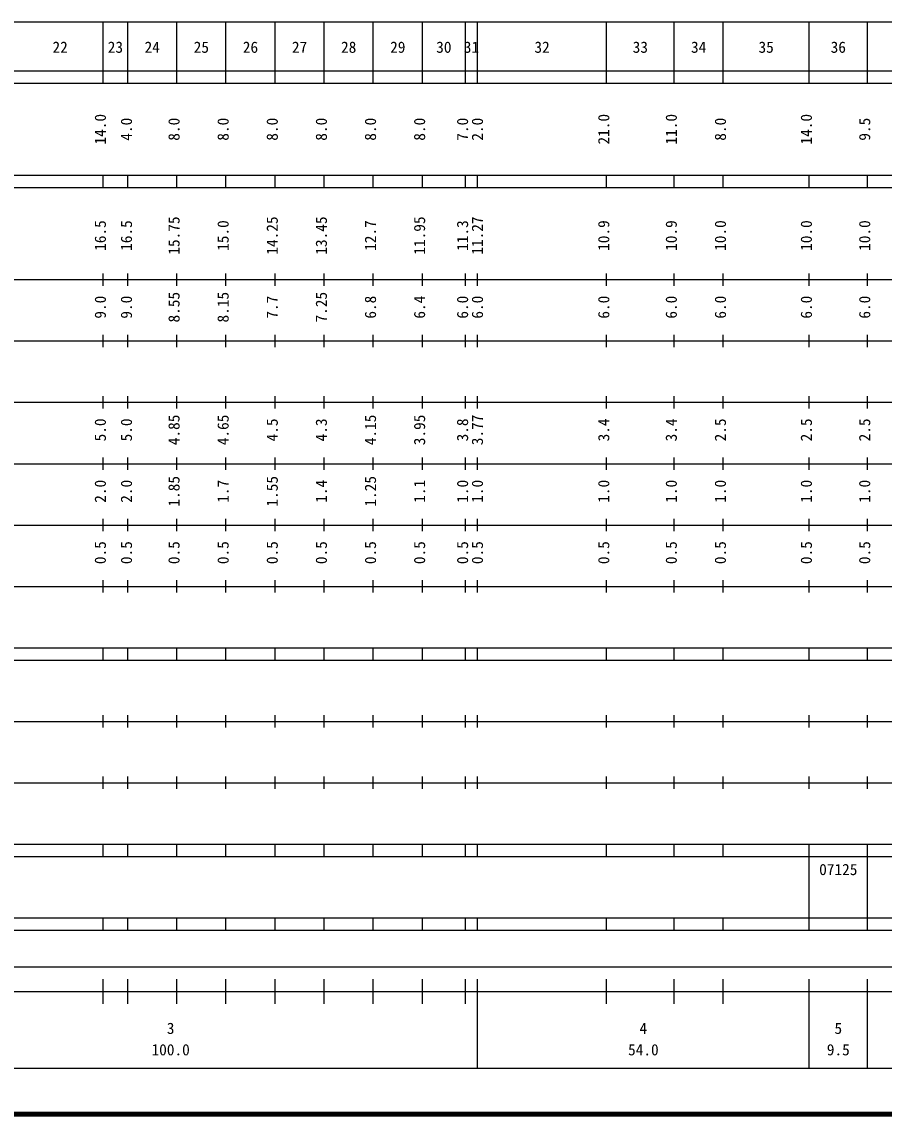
# Model space of a CAD drawing. Units: millimetres on the paper, enlarged 1000 times. Extents: x 40000 to 680000, y 20000 to 380000.
# Drawn here: x 293763 to 434218, y 20000 to 198000 of the extents above; entities that cross this region are included whole.
import ezdxf
from ezdxf.enums import TextEntityAlignment as Align

# ---------------------------------------------------------------- set-up
doc = ezdxf.new("R2010")
doc.units = ezdxf.units.MM
doc.header["$LTSCALE"] = 1000
doc.layers.add('M-TTL', color=2, linetype='Continuous', lineweight=140)
doc.layers.add('M-TTL-BAND', color=7, linetype='Continuous', lineweight=25)
doc.styles.add('ＭＳ ゴシック', font='')
doc.styles.get('ＭＳ ゴシック').set_extended_font_data('MS Gothic')

msp = doc.modelspace()

# ---------------------------------------------------------------- linework, layer by layer
at = {"layer": 'M-TTL'}
msp.add_line((40000, 20000), (680000, 20000), dxfattribs=at)
at = {"layer": 'M-TTL-BAND'}
for p, q in [((68000, 198000), (579000, 198000)), ((307000, 188000), (307000, 198000)), ((311000, 188000), (311000, 198000)), ((319000, 188000), (319000, 198000)), ((327000, 188000), (327000, 198000)), ((335000, 188000), (335000, 198000)), ((343000, 188000), (343000, 198000)), ((351000, 188000), (351000, 198000)), ((359000, 188000), (359000, 198000)), ((366000, 188000), (366000, 198000)), ((368000, 188000), (368000, 198000)), ((389000, 188000), (389000, 198000)), ((400000, 188000), (400000, 198000)), ((408000, 188000), (408000, 198000)), ((422000, 188000), (422000, 198000)), ((431500, 188000), (431500, 198000)), ((40000, 190000), (579000, 190000)), ((40000, 188000), (579000, 188000)), ((40000, 173000), (579000, 173000)), ((307000, 171000), (307000, 173000)), ((311000, 171000), (311000, 173000)), ((319000, 171000), (319000, 173000)), ((327000, 171000), (327000, 173000)), ((335000, 171000), (335000, 173000)), ((343000, 171000), (343000, 173000)), ((351000, 171000), (351000, 173000)), ((359000, 171000), (359000, 173000)), ((366000, 171000), (366000, 173000)), ((368000, 171000), (368000, 173000)), ((389000, 171000), (389000, 173000)), ((400000, 171000), (400000, 173000)), ((408000, 171000), (408000, 173000)), ((422000, 171000), (422000, 173000)), ((431500, 171000), (431500, 173000)), ((40000, 171000), (579000, 171000)), ((307000, 155000), (307000, 157000)), ((311000, 155000), (311000, 157000)), ((319000, 155000), (319000, 157000)), ((327000, 155000), (327000, 157000)), ((335000, 155000), (335000, 157000)), ((343000, 155000), (343000, 157000)), ((351000, 155000), (351000, 157000)), ((359000, 155000), (359000, 157000)), ((366000, 155000), (366000, 157000)), ((368000, 155000), (368000, 157000)), ((389000, 155000), (389000, 157000)), ((400000, 155000), (400000, 157000)), ((408000, 155000), (408000, 157000)), ((422000, 155000), (422000, 157000)), ((431500, 155000), (431500, 157000)), ((40000, 156000), (579000, 156000)), ((46000, 146000), (579000, 146000)), ((307000, 145000), (307000, 147000)), ((311000, 145000), (311000, 147000)), ((319000, 145000), (319000, 147000)), ((327000, 145000), (327000, 147000)), ((335000, 145000), (335000, 147000)), ((343000, 145000), (343000, 147000)), ((351000, 145000), (351000, 147000)), ((359000, 145000), (359000, 147000)), ((366000, 145000), (366000, 147000)), ((368000, 145000), (368000, 147000)), ((389000, 145000), (389000, 147000)), ((400000, 145000), (400000, 147000)), ((408000, 145000), (408000, 147000)), ((422000, 145000), (422000, 147000)), ((431500, 145000), (431500, 147000)), ((52000, 136000), (579000, 136000)), ((307000, 135000), (307000, 137000)), ((311000, 135000), (311000, 137000)), ((319000, 135000), (319000, 137000)), ((327000, 135000), (327000, 137000)), ((335000, 135000), (335000, 137000)), ((343000, 135000), (343000, 137000)), ((351000, 135000), (351000, 137000)), ((359000, 135000), (359000, 137000)), ((366000, 135000), (366000, 137000)), ((368000, 135000), (368000, 137000)), ((389000, 135000), (389000, 137000)), ((400000, 135000), (400000, 137000)), ((408000, 135000), (408000, 137000)), ((422000, 135000), (422000, 137000)), ((431500, 135000), (431500, 137000)), ((307000, 125000), (307000, 127000)), ((311000, 125000), (311000, 127000)), ((319000, 125000), (319000, 127000)), ((327000, 125000), (327000, 127000)), ((335000, 125000), (335000, 127000)), ((343000, 125000), (343000, 127000)), ((351000, 125000), (351000, 127000)), ((359000, 125000), (359000, 127000)), ((366000, 125000), (366000, 127000)), ((368000, 125000), (368000, 127000)), ((389000, 125000), (389000, 127000)), ((400000, 125000), (400000, 127000)), ((408000, 125000), (408000, 127000)), ((422000, 125000), (422000, 127000)), ((431500, 125000), (431500, 127000)), ((46000, 126000), (579000, 126000)), ((52000, 116000), (579000, 116000)), ((307000, 115000), (307000, 117000)), ((311000, 115000), (311000, 117000)), ((319000, 115000), (319000, 117000)), ((327000, 115000), (327000, 117000)), ((335000, 115000), (335000, 117000)), ((343000, 115000), (343000, 117000)), ((351000, 115000), (351000, 117000)), ((359000, 115000), (359000, 117000)), ((366000, 115000), (366000, 117000)), ((368000, 115000), (368000, 117000)), ((389000, 115000), (389000, 117000)), ((400000, 115000), (400000, 117000)), ((408000, 115000), (408000, 117000)), ((422000, 115000), (422000, 117000)), ((431500, 115000), (431500, 117000)), ((307000, 105000), (307000, 107000)), ((311000, 105000), (311000, 107000)), ((319000, 105000), (319000, 107000)), ((327000, 105000), (327000, 107000)), ((335000, 105000), (335000, 107000)), ((343000, 105000), (343000, 107000)), ((351000, 105000), (351000, 107000)), ((359000, 105000), (359000, 107000)), ((366000, 105000), (366000, 107000)), ((368000, 105000), (368000, 107000)), ((389000, 105000), (389000, 107000)), ((400000, 105000), (400000, 107000)), ((408000, 105000), (408000, 107000)), ((422000, 105000), (422000, 107000)), ((431500, 105000), (431500, 107000)), ((46000, 106000), (579000, 106000)), ((40000, 96000), (579000, 96000)), ((307000, 94000), (307000, 96000)), ((311000, 94000), (311000, 96000)), ((319000, 94000), (319000, 96000)), ((327000, 94000), (327000, 96000)), ((335000, 94000), (335000, 96000)), ((343000, 94000), (343000, 96000)), ((351000, 94000), (351000, 96000)), ((359000, 94000), (359000, 96000)), ((366000, 94000), (366000, 96000)), ((368000, 94000), (368000, 96000)), ((389000, 94000), (389000, 96000)), ((400000, 94000), (400000, 96000)), ((408000, 94000), (408000, 96000)), ((422000, 94000), (422000, 96000)), ((431500, 94000), (431500, 96000)), ((40000, 94000), (579000, 94000)), ((49000, 84000), (579000, 84000)), ((307000, 83000), (307000, 85000)), ((311000, 83000), (311000, 85000)), ((319000, 83000), (319000, 85000)), ((327000, 83000), (327000, 85000)), ((335000, 83000), (335000, 85000)), ((343000, 83000), (343000, 85000)), ((351000, 83000), (351000, 85000)), ((359000, 83000), (359000, 85000)), ((366000, 83000), (366000, 85000)), ((368000, 83000), (368000, 85000)), ((389000, 83000), (389000, 85000)), ((400000, 83000), (400000, 85000)), ((408000, 83000), (408000, 85000)), ((422000, 83000), (422000, 85000)), ((431500, 83000), (431500, 85000)), ((307000, 73000), (307000, 75000)), ((311000, 73000), (311000, 75000)), ((319000, 73000), (319000, 75000)), ((327000, 73000), (327000, 75000)), ((335000, 73000), (335000, 75000)), ((343000, 73000), (343000, 75000)), ((351000, 73000), (351000, 75000)), ((359000, 73000), (359000, 75000)), ((366000, 73000), (366000, 75000)), ((368000, 73000), (368000, 75000)), ((389000, 73000), (389000, 75000)), ((400000, 73000), (400000, 75000)), ((408000, 73000), (408000, 75000)), ((422000, 73000), (422000, 75000)), ((431500, 73000), (431500, 75000)), ((40000, 74000), (579000, 74000)), ((40000, 64000), (579000, 64000)), ((307000, 62000), (307000, 64000)), ((311000, 62000), (311000, 64000)), ((319000, 62000), (319000, 64000)), ((327000, 62000), (327000, 64000)), ((335000, 62000), (335000, 64000)), ((343000, 62000), (343000, 64000)), ((351000, 62000), (351000, 64000)), ((359000, 62000), (359000, 64000)), ((366000, 62000), (366000, 64000)), ((368000, 62000), (368000, 64000)), ((389000, 62000), (389000, 64000)), ((400000, 62000), (400000, 64000)), ((408000, 62000), (408000, 64000)), ((422000, 62000), (422000, 64000)), ((431500, 62000), (431500, 64000)), ((40000, 62000), (579000, 62000)), ((422000, 52000), (422000, 62000)), ((431500, 52000), (431500, 62000)), ((40000, 52000), (579000, 52000)), ((307000, 50000), (307000, 52000)), ((311000, 50000), (311000, 52000)), ((319000, 50000), (319000, 52000)), ((327000, 50000), (327000, 52000)), ((335000, 50000), (335000, 52000)), ((343000, 50000), (343000, 52000)), ((351000, 50000), (351000, 52000)), ((359000, 50000), (359000, 52000)), ((366000, 50000), (366000, 52000)), ((368000, 50000), (368000, 52000)), ((389000, 50000), (389000, 52000)), ((400000, 50000), (400000, 52000)), ((408000, 50000), (408000, 52000)), ((422000, 50000), (422000, 52000)), ((431500, 50000), (431500, 52000)), ((40000, 50000), (579000, 50000)), ((71000, 44000), (565000, 44000)), ((307000, 38000), (307000, 42000)), ((311000, 38000), (311000, 42000)), ((319000, 38000), (319000, 42000)), ((327000, 38000), (327000, 42000)), ((335000, 38000), (335000, 42000)), ((343000, 38000), (343000, 42000)), ((351000, 38000), (351000, 42000)), ((359000, 38000), (359000, 42000)), ((366000, 38000), (366000, 42000)), ((368000, 27500), (368000, 42000)), ((389000, 38000), (389000, 42000)), ((400000, 38000), (400000, 42000)), ((408000, 38000), (408000, 42000)), ((422000, 27500), (422000, 42000)), ((431500, 27500), (431500, 42000)), ((40000, 40000), (579000, 40000)), ((68000, 27500), (579000, 27500))]:
    msp.add_line(p, q, dxfattribs=at)

# ---------------------------------------------------------------- texts
at = {"layer": 'M-TTL-BAND', "style": 'ＭＳ ゴシック'}
for s, p in [('22', (300000, 192405)), ('23', (309000, 192405)), ('24', (315000, 192405)), ('25', (323000, 192405)), ('26', (331000, 192405)), ('27', (339000, 192405)), ('28', (347000, 192405)), ('29', (355000, 192405)), ('30', (362500, 192405)), ('31', (367000, 192405)), ('32', (378500, 192405)), ('33', (394500, 192405)), ('34', (404000, 192405)), ('35', (415000, 192405)), ('36', (426750, 192405)), ('07125', (426750, 58405)), ('3', (318000, 32523)), ('4', (395000, 32523)), ('5', (426750, 32523)), ('100.0', (318000, 29033)), ('54.0', (395000, 29033)), ('9.5', (426750, 29033))]:
    msp.add_text(s, height=1833, dxfattribs=at).set_placement(p, align=Align.BOTTOM_CENTER)
for s, p in [('14.0', (308000, 180500)), ('4.0', (312252, 180500)), ('8.0', (320000, 180500)), ('8.0', (328000, 180500)), ('8.0', (336000, 180500)), ('8.0', (344000, 180500)), ('8.0', (352000, 180500)), ('8.0', (360000, 180500)), ('7.0', (367000, 180500)), ('2.0', (369422, 180500)), ('21.0', (390000, 180500)), ('11.0', (401000, 180500)), ('8.0', (409000, 180500)), ('14.0', (423000, 180500)), ('9.5', (432500, 180500)), ('15.75', (320000, 163174)), ('14.25', (336000, 163174)), ('13.45', (344000, 163174)), ('11.95', (360000, 163174)), ('11.27', (369422, 163174)), ('16.5', (308000, 163174)), ('16.5', (312252, 163174)), ('15.0', (328000, 163174)), ('12.7', (352000, 163174)), ('11.3', (367000, 163174)), ('10.9', (390000, 163174)), ('10.9', (401000, 163174)), ('10.0', (409000, 163174)), ('10.0', (423000, 163174)), ('10.0', (432500, 163174)), ('9.0', (308000, 151500)), ('9.0', (312252, 151500)), ('8.55', (320000, 151500)), ('8.15', (328000, 151500)), ('7.7', (336000, 151500)), ('7.25', (344000, 151500)), ('6.8', (352000, 151500)), ('6.4', (360000, 151500)), ('6.0', (367000, 151500)), ('6.0', (369422, 151500)), ('6.0', (390000, 151500)), ('6.0', (401000, 151500)), ('6.0', (409000, 151500)), ('6.0', (423000, 151500)), ('6.0', (432500, 151500)), ('4.85', (320000, 131500)), ('4.65', (328000, 131500)), ('4.15', (352000, 131500)), ('3.95', (360000, 131500)), ('3.77', (369422, 131500)), ('5.0', (308000, 131500)), ('5.0', (312252, 131500)), ('4.5', (336000, 131500)), ('4.3', (344000, 131500)), ('3.8', (367000, 131500)), ('3.4', (390000, 131500)), ('3.4', (401000, 131500)), ('2.5', (409000, 131500)), ('2.5', (423000, 131500)), ('2.5', (432500, 131500)), ('2.0', (308000, 121500)), ('2.0', (312252, 121500)), ('1.85', (320000, 121500)), ('1.7', (328000, 121500)), ('1.55', (336000, 121500)), ('1.4', (344000, 121500)), ('1.25', (352000, 121500)), ('1.1', (360000, 121500)), ('1.0', (367000, 121500)), ('1.0', (369422, 121500)), ('1.0', (390000, 121500)), ('1.0', (401000, 121500)), ('1.0', (409000, 121500)), ('1.0', (423000, 121500)), ('1.0', (432500, 121500)), ('0.5', (308000, 111500)), ('0.5', (312252, 111500)), ('0.5', (320000, 111500)), ('0.5', (328000, 111500)), ('0.5', (336000, 111500)), ('0.5', (344000, 111500)), ('0.5', (352000, 111500)), ('0.5', (360000, 111500)), ('0.5', (367000, 111500)), ('0.5', (369422, 111500)), ('0.5', (390000, 111500)), ('0.5', (401000, 111500)), ('0.5', (409000, 111500)), ('0.5', (423000, 111500)), ('0.5', (432500, 111500))]:
    msp.add_text(s, height=1833, rotation=90, dxfattribs=at).set_placement(p, align=Align.BOTTOM_CENTER)

doc.saveas('drawing.dxf')
